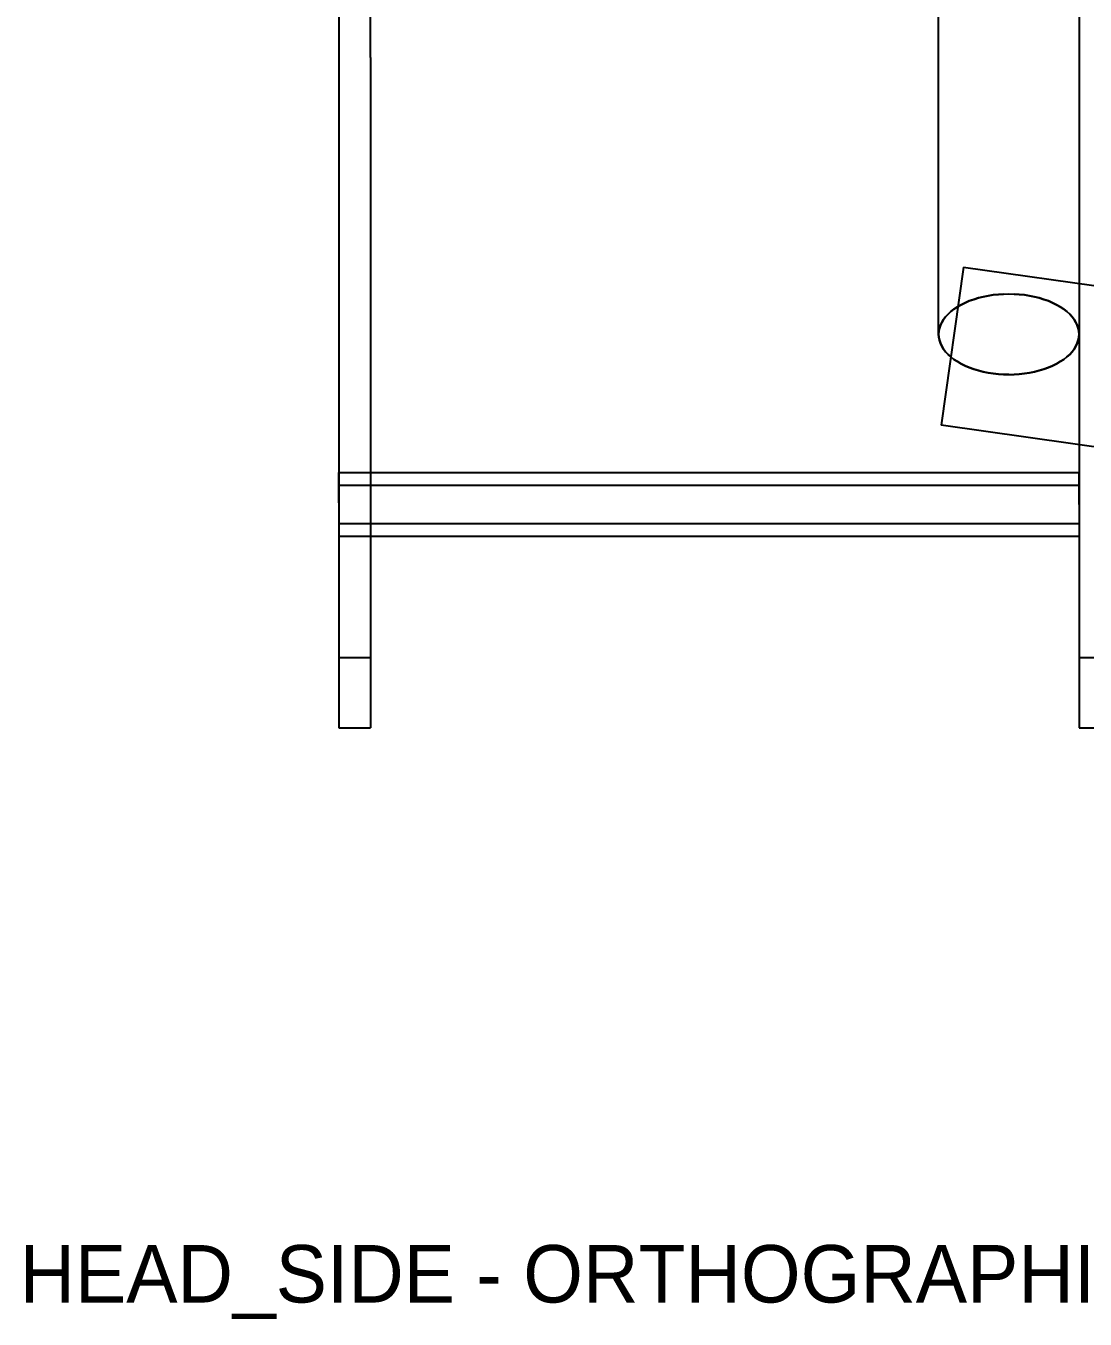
# Model space of a CAD drawing. Header units: millimetres. Extents: x -180 to 1414, y -663 to 972.
# Drawn here: x 421 to 587, y -647.6 to -445.1 of the extents above; entities that cross this region are included whole.
import ezdxf

# ---------------------------------------------------------------- set-up
doc = ezdxf.new("R2010")
doc.units = ezdxf.units.MM
doc.layers.add('HEAD_SIDE', color=8, linetype='Continuous')

msp = doc.modelspace()

# ---------------------------------------------------------------- linework, layer by layer
at = {"layer": 'HEAD_SIDE'}
for p, q in [((564, -493.36), (564, -435.94)), ((564, -493.36), (564, -435.94)), ((586, -435.94), (586, -493.36)), ((586, -435.94), (586, -493.36)), ((470, -442.15), (470, -450)), ((470, -442.98), (470, -450)), ((475, -450), (475, -442.15)), ((475, -450), (475, -442.98)), ((586, -442.15), (586, -450)), ((586, -442.98), (586, -450)), ((470, -450), (470, -457.85)), ((470, -450), (470, -457.02)), ((475, -450), (475, -457.85)), ((475, -450), (475, -457.02)), ((586, -450), (586, -457.85)), ((586, -450), (586, -457.02)), ((470, -457.02), (470, -464.01)), ((475, -457.02), (475, -464.01)), ((586, -457.02), (586, -464.01)), ((470, -457.85), (470, -465.65)), ((475, -457.85), (475, -465.65)), ((586, -457.85), (586, -465.65)), ((470, -464.01), (470, -470.92)), ((470, -465.65), (470, -473.36)), ((475, -464.01), (475, -470.92)), ((475, -465.65), (475, -473.36)), ((586, -464.01), (586, -470.92)), ((586, -465.65), (586, -473.36)), ((470, -470.92), (470, -477.71)), ((475, -470.92), (475, -477.71)), ((586, -470.92), (586, -477.71)), ((470, -473.36), (470, -480.95)), ((475, -473.36), (475, -480.95)), ((586, -473.36), (586, -480.95)), ((470, -477.71), (470, -484.34)), ((475, -477.71), (475, -484.34)), ((586, -477.71), (586, -484.34)), ((470, -480.95), (470, -488.36)), ((475, -480.95), (475, -488.36)), ((586, -480.95), (586, -488.36)), ((567.87, -482.86), (564.39, -507.62)), ((567.87, -482.86), (601.74, -487.62)), ((470, -484.34), (470, -490.79)), ((475, -484.34), (475, -490.79)), ((586, -484.34), (586, -490.79)), ((569.5, -487.9), (568.8, -488.15)), ((568.8, -488.15), (569.5, -487.9)), ((570.23, -487.68), (569.5, -487.9)), ((569.5, -487.9), (570.23, -487.68)), ((570.98, -487.49), (570.23, -487.68)), ((570.23, -487.68), (570.98, -487.49)), ((571.76, -487.33), (570.98, -487.49)), ((570.98, -487.49), (571.76, -487.33)), ((572.55, -487.21), (571.76, -487.33)), ((571.76, -487.33), (572.55, -487.21)), ((573.36, -487.12), (572.55, -487.21)), ((572.55, -487.21), (573.36, -487.12)), ((574.18, -487.07), (573.36, -487.12)), ((573.36, -487.12), (574.18, -487.07)), ((574.18, -487.07), (575, -487.05)), ((574.18, -487.07), (575, -487.05)), ((575, -487.05), (575.82, -487.07)), ((575, -487.05), (575.82, -487.07)), ((576.64, -487.12), (575.82, -487.07)), ((575.82, -487.07), (576.64, -487.12)), ((577.45, -487.21), (576.64, -487.12)), ((576.64, -487.12), (577.45, -487.21)), ((578.24, -487.33), (577.45, -487.21)), ((577.45, -487.21), (578.24, -487.33)), ((579.02, -487.49), (578.24, -487.33)), ((578.24, -487.33), (579.02, -487.49)), ((579.77, -487.68), (579.02, -487.49)), ((579.02, -487.49), (579.77, -487.68)), ((580.5, -487.9), (579.77, -487.68)), ((579.77, -487.68), (580.5, -487.9)), ((581.2, -488.15), (580.5, -487.9)), ((580.5, -487.9), (581.2, -488.15)), ((470, -488.36), (470, -495.56)), ((475, -488.36), (475, -495.56)), ((565.91, -489.81), (565.47, -490.21)), ((565.47, -490.21), (565.91, -489.81)), ((566.4, -489.43), (565.91, -489.81)), ((565.91, -489.81), (566.4, -489.43)), ((566.94, -489.07), (566.4, -489.43)), ((566.4, -489.43), (566.94, -489.07)), ((567.52, -488.74), (566.94, -489.07)), ((566.94, -489.07), (567.52, -488.74)), ((568.14, -488.43), (567.52, -488.74)), ((567.52, -488.74), (568.14, -488.43)), ((568.8, -488.15), (568.14, -488.43)), ((568.14, -488.43), (568.8, -488.15)), ((581.86, -488.43), (581.2, -488.15)), ((581.2, -488.15), (581.86, -488.43)), ((582.48, -488.74), (581.86, -488.43)), ((581.86, -488.43), (582.48, -488.74)), ((583.06, -489.07), (582.48, -488.74)), ((582.48, -488.74), (583.06, -489.07)), ((583.6, -489.43), (583.06, -489.07)), ((583.06, -489.07), (583.6, -489.43)), ((584.09, -489.81), (583.6, -489.43)), ((583.6, -489.43), (584.09, -489.81)), ((584.53, -490.21), (584.09, -489.81)), ((584.09, -489.81), (584.53, -490.21)), ((586, -488.36), (586, -495.56)), ((470, -490.79), (470, -497)), ((475, -490.79), (475, -497)), ((564.28, -491.96), (564.12, -492.42)), ((564.12, -492.42), (564.28, -491.96)), ((564.49, -491.5), (564.28, -491.96)), ((564.28, -491.96), (564.49, -491.5)), ((564.76, -491.06), (564.49, -491.5)), ((564.49, -491.5), (564.76, -491.06)), ((565.09, -490.62), (564.76, -491.06)), ((564.76, -491.06), (565.09, -490.62)), ((565.47, -490.21), (565.09, -490.62)), ((565.09, -490.62), (565.47, -490.21)), ((584.91, -490.62), (584.53, -490.21)), ((584.53, -490.21), (584.91, -490.62)), ((585.24, -491.06), (584.91, -490.62)), ((584.91, -490.62), (585.24, -491.06)), ((585.51, -491.5), (585.24, -491.06)), ((585.24, -491.06), (585.51, -491.5)), ((585.72, -491.96), (585.51, -491.5)), ((585.51, -491.5), (585.72, -491.96)), ((585.88, -492.42), (585.72, -491.96)), ((585.72, -491.96), (585.88, -492.42)), ((586, -490.79), (586, -497)), ((564.03, -492.89), (564, -493.36)), ((564, -493.36), (564.03, -492.89)), ((564, -493.36), (564.03, -493.83)), ((564.03, -493.83), (564, -493.36)), ((564.12, -492.42), (564.03, -492.89)), ((564.03, -492.89), (564.12, -492.42)), ((564.03, -493.83), (564.12, -494.3)), ((564.12, -494.3), (564.03, -493.83)), ((585.97, -492.89), (585.88, -492.42)), ((585.88, -492.42), (585.97, -492.89)), ((585.88, -494.3), (585.97, -493.83)), ((585.97, -493.83), (585.88, -494.3)), ((586, -493.36), (585.97, -492.89)), ((585.97, -492.89), (586, -493.36)), ((585.97, -493.83), (586, -493.36)), ((586, -493.36), (585.97, -493.83)), ((470, -495.56), (470, -502.5)), ((475, -495.56), (475, -502.5)), ((564.12, -494.3), (564.28, -494.77)), ((564.28, -494.77), (564.12, -494.3)), ((564.28, -494.77), (564.49, -495.22)), ((564.49, -495.22), (564.28, -494.77)), ((564.49, -495.22), (564.76, -495.67)), ((564.76, -495.67), (564.49, -495.22)), ((564.76, -495.67), (565.09, -496.1)), ((565.09, -496.1), (564.76, -495.67)), ((565.09, -496.1), (565.47, -496.52)), ((565.47, -496.52), (565.09, -496.1)), ((584.53, -496.52), (584.91, -496.1)), ((584.91, -496.1), (584.53, -496.52)), ((584.91, -496.1), (585.24, -495.67)), ((585.24, -495.67), (584.91, -496.1)), ((585.24, -495.67), (585.51, -495.22)), ((585.51, -495.22), (585.24, -495.67)), ((585.51, -495.22), (585.72, -494.77)), ((585.72, -494.77), (585.51, -495.22)), ((585.72, -494.77), (585.88, -494.3)), ((585.88, -494.3), (585.72, -494.77)), ((586, -495.56), (586, -502.5)), ((470, -497), (470, -502.95)), ((475, -497), (475, -502.95)), ((565.47, -496.52), (565.91, -496.92)), ((565.91, -496.92), (565.47, -496.52)), ((565.91, -496.92), (566.4, -497.3)), ((566.4, -497.3), (565.91, -496.92)), ((566.4, -497.3), (566.94, -497.65)), ((566.94, -497.65), (566.4, -497.3)), ((566.94, -497.65), (567.52, -497.99)), ((567.52, -497.99), (566.94, -497.65)), ((567.52, -497.99), (568.14, -498.29)), ((568.14, -498.29), (567.52, -497.99)), ((581.86, -498.29), (582.48, -497.99)), ((582.48, -497.99), (581.86, -498.29)), ((582.48, -497.99), (583.06, -497.65)), ((583.06, -497.65), (582.48, -497.99)), ((583.06, -497.65), (583.6, -497.3)), ((583.6, -497.3), (583.06, -497.65)), ((583.6, -497.3), (584.09, -496.92)), ((584.09, -496.92), (583.6, -497.3)), ((584.09, -496.92), (584.53, -496.52)), ((584.53, -496.52), (584.09, -496.92)), ((586, -497), (586, -502.95)), ((568.14, -498.29), (568.8, -498.57)), ((568.8, -498.57), (568.14, -498.29)), ((568.8, -498.57), (569.5, -498.83)), ((569.5, -498.83), (568.8, -498.57)), ((569.5, -498.83), (570.23, -499.05)), ((570.23, -499.05), (569.5, -498.83)), ((570.23, -499.05), (570.98, -499.23)), ((570.98, -499.23), (570.23, -499.05)), ((570.98, -499.23), (571.76, -499.39)), ((571.76, -499.39), (570.98, -499.23)), ((571.76, -499.39), (572.55, -499.51)), ((572.55, -499.51), (571.76, -499.39)), ((572.55, -499.51), (573.36, -499.6)), ((573.36, -499.6), (572.55, -499.51)), ((573.36, -499.6), (574.18, -499.65)), ((574.18, -499.65), (573.36, -499.6)), ((574.18, -499.65), (575, -499.67)), ((575, -499.67), (574.18, -499.65)), ((575, -499.67), (575.82, -499.65)), ((575, -499.67), (575.82, -499.65)), ((575.82, -499.65), (576.64, -499.6)), ((576.64, -499.6), (575.82, -499.65)), ((576.64, -499.6), (577.45, -499.51)), ((577.45, -499.51), (576.64, -499.6)), ((577.45, -499.51), (578.24, -499.39)), ((578.24, -499.39), (577.45, -499.51)), ((578.24, -499.39), (579.02, -499.23)), ((579.02, -499.23), (578.24, -499.39)), ((579.02, -499.23), (579.77, -499.05)), ((579.77, -499.05), (579.02, -499.23)), ((579.77, -499.05), (580.5, -498.83)), ((580.5, -498.83), (579.77, -499.05)), ((580.5, -498.83), (581.2, -498.57)), ((581.2, -498.57), (580.5, -498.83)), ((581.2, -498.57), (581.86, -498.29)), ((581.86, -498.29), (581.2, -498.57)), ((470, -502.5), (470, -509.15)), ((470, -502.95), (470, -508.61)), ((475, -502.5), (475, -509.15)), ((475, -502.95), (475, -508.61)), ((586, -502.5), (586, -509.15)), ((586, -502.95), (586, -508.61)), ((598.26, -512.38), (564.39, -507.62)), ((470, -508.61), (470, -513.94)), ((470, -509.15), (470, -515.47)), ((475, -508.61), (475, -513.94)), ((475, -509.15), (475, -515.47)), ((586, -508.61), (586, -513.94)), ((586, -509.15), (586, -515.47)), ((470, -513.94), (470, -518.91)), ((475, -513.94), (475, -518.91)), ((586, -513.94), (586, -518.91)), ((470, -515.02), (470, -515)), ((470, -515), (586, -515)), ((470, -515.02), (470, -515)), ((470, -515), (586, -515)), ((470, -515.06), (470, -515.02)), ((470, -515.06), (470, -515.02)), ((470, -515.13), (470, -515.06)), ((470, -515.13), (470, -515.06)), ((470, -515.23), (470, -515.13)), ((470, -515.23), (470, -515.13)), ((470, -515.35), (470, -515.23)), ((470, -515.35), (470, -515.23)), ((470, -515.5), (470, -515.35)), ((470, -515.5), (470, -515.35)), ((470, -515.47), (470, -521.42)), ((470, -515.67), (470, -515.5)), ((470, -515.67), (470, -515.5)), ((470, -515.87), (470, -515.67)), ((470, -515.87), (470, -515.67)), ((470, -516.09), (470, -515.87)), ((470, -516.09), (470, -515.87)), ((470, -516.34), (470, -516.09)), ((470, -516.34), (470, -516.09)), ((470, -516.6), (470, -516.34)), ((470, -516.6), (470, -516.34)), ((475, -515.47), (475, -521.42)), ((586, -515.02), (586, -515)), ((586, -515.02), (586, -515)), ((586, -515.06), (586, -515.02)), ((586, -515.06), (586, -515.02)), ((586, -515.13), (586, -515.06)), ((586, -515.13), (586, -515.06)), ((586, -515.23), (586, -515.13)), ((586, -515.23), (586, -515.13)), ((586, -515.35), (586, -515.23)), ((586, -515.35), (586, -515.23)), ((586, -515.5), (586, -515.35)), ((586, -515.5), (586, -515.35)), ((586, -515.47), (586, -521.42)), ((586, -515.67), (586, -515.5)), ((586, -515.67), (586, -515.5)), ((586, -515.87), (586, -515.67)), ((586, -515.87), (586, -515.67)), ((586, -516.09), (586, -515.87)), ((586, -516.09), (586, -515.87)), ((586, -516.34), (586, -516.09)), ((586, -516.34), (586, -516.09)), ((586, -516.6), (586, -516.34)), ((586, -516.6), (586, -516.34)), ((470, -516.89), (470, -516.6)), ((470, -516.89), (470, -516.6)), ((470, -517.19), (470, -516.89)), ((470, -517.19), (470, -516.89)), ((470, -517.01), (470, -517)), ((470, -517), (586, -517)), ((470, -517.01), (470, -517)), ((470, -517), (586, -517)), ((470, -517.04), (470, -517.01)), ((470, -517.04), (470, -517.01)), ((470, -517.08), (470, -517.04)), ((470, -517.08), (470, -517.04)), ((470, -517.14), (470, -517.08)), ((470, -517.14), (470, -517.08)), ((470, -517.21), (470, -517.14)), ((470, -517.21), (470, -517.14)), ((470, -517.5), (470, -517.19)), ((470, -517.5), (470, -517.19)), ((470, -517.3), (470, -517.21)), ((470, -517.3), (470, -517.21)), ((470, -517.41), (470, -517.3)), ((470, -517.41), (470, -517.3)), ((470, -517.52), (470, -517.41)), ((470, -517.52), (470, -517.41)), ((470, -517.83), (470, -517.5)), ((470, -517.83), (470, -517.5)), ((470, -517.66), (470, -517.52)), ((470, -517.66), (470, -517.52)), ((470, -517.8), (470, -517.66)), ((470, -517.8), (470, -517.66)), ((470, -517.96), (470, -517.8)), ((470, -517.96), (470, -517.8)), ((470, -518.18), (470, -517.83)), ((470, -518.18), (470, -517.83)), ((470, -518.13), (470, -517.96)), ((470, -518.13), (470, -517.96)), ((470, -518.31), (470, -518.13)), ((470, -518.31), (470, -518.13)), ((470, -518.53), (470, -518.18)), ((470, -518.53), (470, -518.18)), ((470, -518.5), (470, -518.31)), ((470, -518.5), (470, -518.31)), ((586, -516.89), (586, -516.6)), ((586, -516.89), (586, -516.6)), ((586, -517.19), (586, -516.89)), ((586, -517.19), (586, -516.89)), ((586, -517.01), (586, -517)), ((586, -517.01), (586, -517)), ((586, -517.04), (586, -517.01)), ((586, -517.04), (586, -517.01)), ((586, -517.08), (586, -517.04)), ((586, -517.08), (586, -517.04)), ((586, -517.14), (586, -517.08)), ((586, -517.14), (586, -517.08)), ((586, -517.21), (586, -517.14)), ((586, -517.21), (586, -517.14)), ((586, -517.5), (586, -517.19)), ((586, -517.5), (586, -517.19)), ((586, -517.3), (586, -517.21)), ((586, -517.3), (586, -517.21)), ((586, -517.41), (586, -517.3)), ((586, -517.41), (586, -517.3)), ((586, -517.52), (586, -517.41)), ((586, -517.52), (586, -517.41)), ((586, -517.83), (586, -517.5)), ((586, -517.83), (586, -517.5)), ((586, -517.66), (586, -517.52)), ((586, -517.66), (586, -517.52)), ((586, -517.8), (586, -517.66)), ((586, -517.8), (586, -517.66)), ((586, -517.96), (586, -517.8)), ((586, -517.96), (586, -517.8)), ((586, -518.18), (586, -517.83)), ((586, -518.18), (586, -517.83)), ((586, -518.13), (586, -517.96)), ((586, -518.13), (586, -517.96)), ((586, -518.31), (586, -518.13)), ((586, -518.31), (586, -518.13)), ((586, -518.53), (586, -518.18)), ((586, -518.53), (586, -518.18)), ((586, -518.5), (586, -518.31)), ((586, -518.5), (586, -518.31)), ((470, -518.7), (470, -518.5)), ((470, -518.7), (470, -518.5)), ((470, -518.89), (470, -518.53)), ((470, -518.89), (470, -518.53)), ((470, -518.91), (470, -518.7)), ((470, -518.91), (470, -518.7)), ((470, -519.26), (470, -518.89)), ((470, -519.26), (470, -518.89)), ((470, -518.91), (470, -523.49)), ((470, -519.12), (470, -518.91)), ((470, -519.12), (470, -518.91)), ((470, -519.34), (470, -519.12)), ((470, -519.34), (470, -519.12)), ((470, -519.63), (470, -519.26)), ((470, -519.63), (470, -519.26)), ((470, -519.56), (470, -519.34)), ((470, -519.56), (470, -519.34)), ((470, -519.78), (470, -519.56)), ((470, -519.78), (470, -519.56)), ((470, -519.63), (470, -520)), ((470, -519.63), (470, -520)), ((470, -519.78), (470, -520)), ((470, -519.78), (470, -520)), ((470, -520), (470, -520.38)), ((470, -520), (470, -520.23)), ((470, -520), (470, -520.38)), ((470, -520), (470, -520.23)), ((470, -520.23), (470, -520.45)), ((470, -520.23), (470, -520.45)), ((470, -520.38), (470, -520.75)), ((470, -520.38), (470, -520.75)), ((470, -520.45), (470, -520.67)), ((470, -520.45), (470, -520.67)), ((475, -518.91), (475, -523.49)), ((586, -518.7), (586, -518.5)), ((586, -518.7), (586, -518.5)), ((586, -518.89), (586, -518.53)), ((586, -518.89), (586, -518.53)), ((586, -518.91), (586, -518.7)), ((586, -518.91), (586, -518.7)), ((586, -519.26), (586, -518.89)), ((586, -519.26), (586, -518.89)), ((586, -518.91), (586, -523.49)), ((586, -519.12), (586, -518.91)), ((586, -519.12), (586, -518.91)), ((586, -519.34), (586, -519.12)), ((586, -519.34), (586, -519.12)), ((586, -519.63), (586, -519.26)), ((586, -519.63), (586, -519.26)), ((586, -519.56), (586, -519.34)), ((586, -519.56), (586, -519.34)), ((586, -519.78), (586, -519.56)), ((586, -519.78), (586, -519.56)), ((586, -520), (586, -519.63)), ((586, -520), (586, -519.63)), ((586, -520), (586, -519.78)), ((586, -520), (586, -519.78)), ((586, -520), (586, -520.38)), ((586, -520), (586, -520.23)), ((586, -520), (586, -520.38)), ((586, -520), (586, -520.23)), ((586, -520.23), (586, -520.45)), ((586, -520.23), (586, -520.45)), ((586, -520.38), (586, -520.75)), ((586, -520.38), (586, -520.75)), ((586, -520.45), (586, -520.67)), ((586, -520.45), (586, -520.67)), ((470, -520.67), (470, -520.89)), ((470, -520.67), (470, -520.89)), ((470, -520.75), (470, -521.12)), ((470, -520.75), (470, -521.12)), ((470, -520.89), (470, -521.1)), ((470, -520.89), (470, -521.1)), ((470, -521.1), (470, -521.31)), ((470, -521.1), (470, -521.31)), ((470, -521.12), (470, -521.48)), ((470, -521.12), (470, -521.48)), ((470, -521.31), (470, -521.5)), ((470, -521.31), (470, -521.5)), ((470, -521.42), (470, -526.97)), ((470, -521.48), (470, -521.83)), ((470, -521.48), (470, -521.83)), ((470, -521.5), (470, -521.69)), ((470, -521.5), (470, -521.69)), ((470, -521.69), (470, -521.87)), ((470, -521.69), (470, -521.87)), ((470, -521.83), (470, -522.17)), ((470, -521.83), (470, -522.17)), ((470, -521.87), (470, -522.04)), ((470, -521.87), (470, -522.04)), ((470, -522.04), (470, -522.2)), ((470, -522.04), (470, -522.2)), ((470, -522.17), (470, -522.5)), ((470, -522.17), (470, -522.5)), ((470, -522.2), (470, -522.35)), ((470, -522.2), (470, -522.35)), ((470, -522.35), (470, -522.48)), ((470, -522.35), (470, -522.48)), ((470, -522.48), (470, -522.6)), ((470, -522.48), (470, -522.6)), ((470, -522.5), (470, -522.82)), ((470, -522.5), (470, -522.82)), ((475, -521.42), (475, -526.97)), ((586, -520.67), (586, -520.89)), ((586, -520.67), (586, -520.89)), ((586, -520.75), (586, -521.12)), ((586, -520.75), (586, -521.12)), ((586, -520.89), (586, -521.1)), ((586, -520.89), (586, -521.1)), ((586, -521.1), (586, -521.31)), ((586, -521.1), (586, -521.31)), ((586, -521.12), (586, -521.48)), ((586, -521.12), (586, -521.48)), ((586, -521.31), (586, -521.5)), ((586, -521.31), (586, -521.5)), ((586, -521.42), (586, -526.97)), ((586, -521.48), (586, -521.83)), ((586, -521.48), (586, -521.83)), ((586, -521.5), (586, -521.69)), ((586, -521.5), (586, -521.69)), ((586, -521.69), (586, -521.87)), ((586, -521.69), (586, -521.87)), ((586, -521.83), (586, -522.17)), ((586, -521.83), (586, -522.17)), ((586, -521.87), (586, -522.04)), ((586, -521.87), (586, -522.04)), ((586, -522.04), (586, -522.2)), ((586, -522.04), (586, -522.2)), ((586, -522.17), (586, -522.5)), ((586, -522.17), (586, -522.5)), ((586, -522.2), (586, -522.35)), ((586, -522.2), (586, -522.35)), ((586, -522.35), (586, -522.48)), ((586, -522.35), (586, -522.48)), ((586, -522.48), (586, -522.6)), ((586, -522.48), (586, -522.6)), ((586, -522.5), (586, -522.82)), ((586, -522.5), (586, -522.82)), ((470, -522.6), (470, -522.71)), ((470, -522.6), (470, -522.71)), ((470, -522.71), (470, -522.8)), ((470, -522.71), (470, -522.8)), ((470, -522.8), (470, -522.87)), ((470, -522.8), (470, -522.87)), ((470, -522.82), (470, -523.12)), ((470, -522.82), (470, -523.12)), ((470, -522.87), (470, -522.93)), ((470, -522.87), (470, -522.93)), ((470, -522.93), (470, -522.97)), ((470, -522.93), (470, -522.97)), ((470, -522.97), (470, -523)), ((470, -522.97), (470, -523)), ((470, -523), (470, -523)), ((470, -523), (586, -523)), ((470, -523), (470, -523)), ((470, -523), (586, -523)), ((470, -523.12), (470, -523.4)), ((470, -523.12), (470, -523.4)), ((470, -523.4), (470, -523.67)), ((470, -523.4), (470, -523.67)), ((470, -523.49), (470, -527.67)), ((470, -523.67), (470, -523.91)), ((470, -523.67), (470, -523.91)), ((470, -523.91), (470, -524.13)), ((470, -523.91), (470, -524.13)), ((470, -524.13), (470, -524.33)), ((470, -524.13), (470, -524.33)), ((470, -524.33), (470, -524.51)), ((470, -524.33), (470, -524.51)), ((470, -524.51), (470, -524.66)), ((470, -524.51), (470, -524.66)), ((475, -523.49), (475, -527.67)), ((586, -522.6), (586, -522.71)), ((586, -522.6), (586, -522.71)), ((586, -522.71), (586, -522.8)), ((586, -522.71), (586, -522.8)), ((586, -522.8), (586, -522.87)), ((586, -522.8), (586, -522.87)), ((586, -522.82), (586, -523.12)), ((586, -522.82), (586, -523.12)), ((586, -522.87), (586, -522.93)), ((586, -522.87), (586, -522.93)), ((586, -522.93), (586, -522.97)), ((586, -522.93), (586, -522.97)), ((586, -522.97), (586, -523)), ((586, -522.97), (586, -523)), ((586, -523), (586, -523)), ((586, -523), (586, -523)), ((586, -523.12), (586, -523.4)), ((586, -523.12), (586, -523.4)), ((586, -523.4), (586, -523.67)), ((586, -523.4), (586, -523.67)), ((586, -523.49), (586, -527.67)), ((586, -523.67), (586, -523.91)), ((586, -523.67), (586, -523.91)), ((586, -523.91), (586, -524.13)), ((586, -523.91), (586, -524.13)), ((586, -524.13), (586, -524.33)), ((586, -524.13), (586, -524.33)), ((586, -524.33), (586, -524.51)), ((586, -524.33), (586, -524.51)), ((586, -524.51), (586, -524.66)), ((586, -524.51), (586, -524.66)), ((470, -524.66), (470, -524.78)), ((470, -524.66), (470, -524.78)), ((470, -524.78), (470, -524.88)), ((470, -524.78), (470, -524.88)), ((470, -524.88), (470, -524.95)), ((470, -524.88), (470, -524.95)), ((470, -524.95), (470, -524.99)), ((470, -524.95), (470, -524.99)), ((470, -524.99), (470, -525)), ((470, -524.99), (470, -525)), ((470, -525), (586, -525)), ((470, -525), (586, -525)), ((586, -524.66), (586, -524.78)), ((586, -524.66), (586, -524.78)), ((586, -524.78), (586, -524.88)), ((586, -524.78), (586, -524.88)), ((586, -524.88), (586, -524.95)), ((586, -524.88), (586, -524.95)), ((586, -524.95), (586, -524.99)), ((586, -524.95), (586, -524.99)), ((586, -524.99), (586, -525)), ((586, -524.99), (586, -525)), ((470, -526.97), (470, -532.09)), ((470, -527.67), (470, -531.41)), ((475, -526.97), (475, -532.09)), ((475, -527.67), (475, -531.41)), ((586, -526.97), (586, -532.09)), ((586, -527.67), (586, -531.41)), ((470, -531.41), (470, -534.69)), ((470, -532.09), (470, -536.76)), ((475, -531.41), (475, -534.69)), ((475, -532.09), (475, -536.76)), ((586, -531.41), (586, -534.69)), ((586, -532.09), (586, -536.76)), ((470, -534.69), (470, -537.5)), ((475, -534.69), (475, -537.5)), ((586, -534.69), (586, -537.5)), ((470, -536.76), (470, -540.93)), ((470, -537.5), (470, -539.82)), ((475, -536.76), (475, -540.93)), ((475, -537.5), (475, -539.82)), ((586, -536.76), (586, -540.93)), ((586, -537.5), (586, -539.82)), ((470, -539.82), (470, -541.64)), ((475, -539.82), (475, -541.64)), ((586, -539.82), (586, -541.64)), ((470, -540.93), (470, -544.6)), ((470, -541.64), (470, -542.95)), ((475, -540.93), (475, -544.6)), ((475, -541.64), (475, -542.95)), ((586, -540.93), (586, -544.6)), ((586, -541.64), (586, -542.95)), ((470, -542.95), (470, -543.74)), ((470, -543.74), (470, -544)), ((470, -544), (475, -544)), ((470, -544.6), (470, -547.74)), ((475, -542.95), (475, -543.74)), ((475, -543.74), (475, -544)), ((475, -544.6), (475, -547.74)), ((586, -542.95), (586, -543.74)), ((586, -543.74), (586, -544)), ((586, -544), (591, -544)), ((586, -544.6), (586, -547.74)), ((470, -547.74), (470, -550.34)), ((475, -547.74), (475, -550.34)), ((586, -547.74), (586, -550.34)), ((470, -550.34), (470, -552.37)), ((475, -550.34), (475, -552.37)), ((586, -550.34), (586, -552.37)), ((470, -552.37), (470, -553.83)), ((475, -552.37), (475, -553.83)), ((586, -552.37), (586, -553.83)), ((470, -553.83), (470, -554.71)), ((470, -554.71), (470, -555)), ((475, -553.83), (475, -554.71)), ((475, -554.71), (475, -555)), ((586, -553.83), (586, -554.71)), ((586, -554.71), (586, -555)), ((470, -555), (475, -555)), ((586, -555), (591, -555))]:
    msp.add_line(p, q, dxfattribs=at)

# ---------------------------------------------------------------- texts
msp.add_text('HEAD_SIDE - ORTHOGRAPHIC / MILLIMETRES / NO HIDDEN-LINE REMOVAL', height=9).set_placement((420, -645))

doc.saveas('drawing.dxf')
